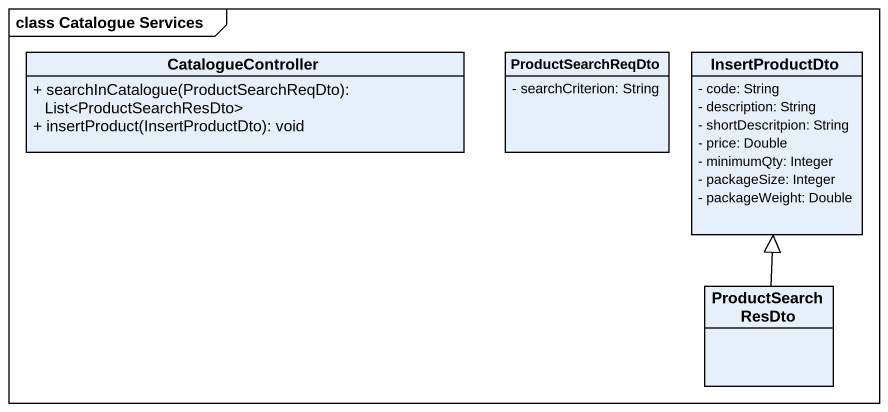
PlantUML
@startuml
mainframe class Catalogue Services
hide circle
hide empty members
skinparam classAttributeIconSize 0
class CatalogueController {
  + searchInCatalogue(ProductSearchReqDto): List<ProductSearchResDto>
  + insertProduct(InsertProductDto): void
}
class ProductSearchReqDto {
  - searchCriterion: String
}
class InsertProductDto {
  - code: String
  - description: String
  - shortDescritpion: String
  - price: Double
  - minimumQty: Integer
  - packageSize: Integer
  - packageWeight: Double
}
class ProductSearchResDto
ProductSearchResDto -up-|> InsertProductDto
@enduml
